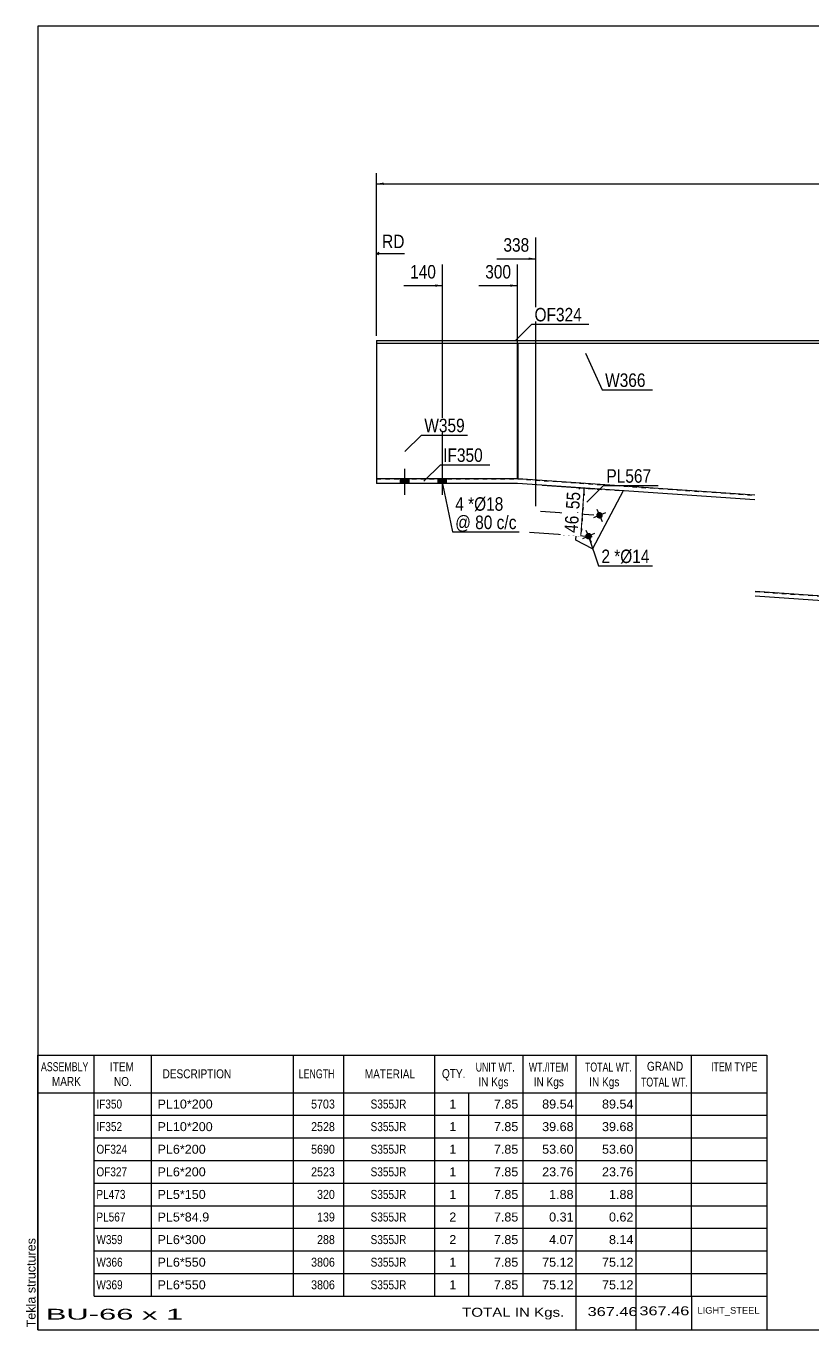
# Model space of a CAD drawing. Header units: millimetres. Extents: x -74 to 328, y -194 to 83.
# Drawn here: x -74.5 to 92.7, y -193.7 to 83.3 of the extents above; entities that cross this region are included whole.
import ezdxf

# ---------------------------------------------------------------- set-up
doc = ezdxf.new("R2010")
doc.units = ezdxf.units.MM
doc.linetypes.add('DXK_LINE_DOT1', pattern=[1.8814, 0.9407, -0.9407])
doc.styles.add('Arial', font='ARIAL.TTF', dxfattribs={"height": 0.2})
doc.styles.add('Arial Narrow', font='ARIALN.TTF', dxfattribs={"height": 0.2})

# ---------------------------------------------------------------- blocks, each defined once
blk = doc.blocks.new('Unknown-629102691-1211')
at = {"color": 5, "linetype": 'Continuous'}
for p, q in [((328.05, 83.31), (-71.95, 83.31)), ((-71.95, 83.31), (-71.95, -193.69)), ((328.05, -193.69), (328.05, 83.31)), ((-71.95, -193.69), (328.05, -193.69))]:
    blk.add_line(p, q, dxfattribs=at)
at = {"color": 174, "linetype": 'Continuous', "style": 'Arial'}
blk.add_text('Tekla structures', height=1.9102, rotation=90, dxfattribs=at).set_placement((-72.45, -193.19))
blk = doc.blocks.new('Part-629102691-1769 - 1232')
at = {"color": 2, "linetype": 'Continuous'}
for p, q in [((42.35, -25.91), (43.12, -14.81)), ((52.38, -15.44), (45.89, -27.77)), ((45.89, -27.77), (42.35, -25.91))]:
    blk.add_line(p, q, dxfattribs=at)
at = {"color": 7, "linetype": 'DXK_LINE_DOT1'}
blk.add_line((43.12, -14.81), (52.38, -15.44), dxfattribs=at)
blk = doc.blocks.new('Bolt-629102691-1308 - 1232')
at = {"linetype": 'Continuous'}
for points in [[(5.1, -13.9), (6.9, -13.9), (6.9, -12.9), (5.1, -12.9)], [(5.1, -13.9), (6.9, -13.9), (6.9, -12.9), (5.1, -12.9)], [(13.1, -13.9), (14.9, -13.9), (14.9, -12.9), (13.1, -12.9)], [(13.1, -13.9), (14.9, -13.9), (14.9, -12.9), (13.1, -12.9)]]:
    blk.add_hatch(color=3, dxfattribs=at).paths.add_polyline_path(points)
at = {"color": 3, "linetype": 'Continuous'}
for p, q in [((6, -16.3), (6, -10.8)), ((6, -16.3), (6, -10.8)), ((14, -16.3), (14, -10.8)), ((14, -16.3), (14, -10.8)), ((5.1, -13.9), (5.1, -12.9)), ((5.1, -13.9), (5.1, -12.9)), ((6.9, -13.9), (6.9, -12.9)), ((6.9, -13.9), (6.9, -12.9)), ((13.1, -13.9), (13.1, -12.9)), ((13.1, -13.9), (13.1, -12.9)), ((14.9, -13.9), (14.9, -12.9)), ((14.9, -13.9), (14.9, -12.9))]:
    blk.add_line(p, q, dxfattribs=at)
blk = doc.blocks.new('Part-629102691-1396 - 1232')
at = {"color": 2, "linetype": 'Continuous'}
for p, q in [((0, 15.9), (0, -12.9)), ((30, 15.9), (30, -12.9))]:
    blk.add_line(p, q, dxfattribs=at)
at = {"color": 7, "linetype": 'DXK_LINE_DOT1'}
for p, q in [((0, 15.9), (30, 15.9)), ((0, -12.9), (30, -12.9))]:
    blk.add_line(p, q, dxfattribs=at)
blk = doc.blocks.new('Bolt-629102691-1771 - 1232')
at = {"linetype": 'Continuous'}
blk.add_hatch(color=3, dxfattribs=at).paths.add_polyline_path([(48.03, -20.37, -1), (46.74, -20.92, -1)])
at = {"color": 3, "linetype": 'Continuous'}
for p, q in [((46.83, -19.36), (47.93, -21.93)), ((48.67, -20.09), (46.1, -21.2))]:
    blk.add_line(p, q, dxfattribs=at)
blk = doc.blocks.new('Part-629102691-1462 - 1232')
at = {"color": 2, "linetype": 'Continuous'}
for p, q in [((30, -12.9), (0, -12.9)), ((0, -12.9), (0, -13.9)), ((80.38, -16.37), (30, -12.9)), ((29.97, -13.9), (0, -13.9)), ((80.38, -17.37), (29.97, -13.9)), ((141.3, -30.13), (169.3, -28.2)), ((169.37, -29.2), (141.3, -31.13)), ((169.3, -28.2), (169.37, -29.2)), ((113.2, -39.1), (80.48, -36.85)), ((113.2, -40.1), (80.48, -37.85)), ((113.2, -39.1), (141.2, -37.17)), ((141.2, -38.18), (113.2, -40.1))]:
    blk.add_line(p, q, dxfattribs=at)
blk = doc.blocks.new('Part-629102691-1506 - 1232')
at = {"color": 2, "linetype": 'Continuous'}
for p, q in [((30, 15.9), (30, -12.9)), ((113.2, 15.9), (113.2, -39.1))]:
    blk.add_line(p, q, dxfattribs=at)
at = {"color": 7, "linetype": 'DXK_LINE_DOT1'}
for p, q in [((30, 15.9), (80.38, 15.9)), ((80.48, 15.9), (113.2, 15.9)), ((30, -12.9), (80.38, -16.37)), ((80.48, -36.85), (113.2, -39.1))]:
    blk.add_line(p, q, dxfattribs=at)
blk = doc.blocks.new('Part-629102691-1550 - 1232')
at = {"color": 2, "linetype": 'Continuous'}
for p, q in [((0, 16.5), (0, 15.9)), ((0, 16.5), (80.38, 16.5)), ((0, 15.9), (80.38, 15.9)), ((80.48, 16.5), (141.2, 16.5)), ((80.48, 15.9), (141.2, 15.9)), ((141.3, 16.5), (169.3, 16.5)), ((141.3, 15.9), (169.3, 15.9)), ((169.3, 16.5), (169.3, 15.9))]:
    blk.add_line(p, q, dxfattribs=at)
blk = doc.blocks.new('Bolt-629102691-1772 - 1232')
at = {"linetype": 'Continuous'}
blk.add_hatch(color=3, dxfattribs=at).paths.add_polyline_path([(45.7, -24.79, -1), (44.41, -25.35, -1)])
at = {"color": 3, "linetype": 'Continuous'}
for p, q in [((46.34, -24.52), (43.77, -25.62)), ((44.5, -23.78), (45.61, -26.36))]:
    blk.add_line(p, q, dxfattribs=at)
blk = doc.blocks.new('StraightDimension-629102691-1585 - 1232')
at = {"linetype": 'Continuous'}
for points in [[(43.78, -16.35), (44.14, -14.88), (44.28, -16.39)], [(44.11, -18.92), (43.76, -20.39), (43.61, -18.88)]]:
    blk.add_hatch(color=7, dxfattribs=at).paths.add_polyline_path(points)
at = {"color": 7, "linetype": 'Continuous'}
for p, q in [((35.19, -14.26), (46.53, -15.04)), ((43.76, -20.39), (44.14, -14.88)), ((34.81, -19.78), (46.15, -20.56))]:
    blk.add_line(p, q, dxfattribs=at)
at = {"color": 0}
blk.add_wipeout([(43.96, -15.2), (39.77, -14.91), (39.44, -19.76), (43.63, -20.05)], dxfattribs=at)
at = {"color": 3, "style": 'Arial Narrow'}
blk.add_text('55', height=2.863, rotation=86.064, dxfattribs=at).set_placement((43.07, -19.41))
blk = doc.blocks.new('StraightDimension-629102691-1741 - 1232')
at = {"linetype": 'Continuous'}
blk.add_hatch(color=7, dxfattribs=at).paths.add_polyline_path([(28.46, 28.42), (29.96, 28.17), (28.46, 27.92)])
at = {"color": 7, "linetype": 'Continuous'}
for p, q in [((29.96, -12.9), (29.96, 32.67)), ((21.72, 28.17), (29.96, 28.17))]:
    blk.add_line(p, q, dxfattribs=at)
at = {"color": 0}
blk.add_wipeout([(29.18, 29.07), (29.18, 33.27), (22.5, 33.27), (22.5, 29.07)], dxfattribs=at)
at = {"color": 3, "style": 'Arial Narrow'}
blk.add_text('300', height=2.863, dxfattribs=at).set_placement((23.1, 29.67))
blk = doc.blocks.new('StraightDimension-629102691-1584 - 1232')
at = {"linetype": 'Continuous'}
for points in [[(43.41, -21.87), (43.76, -20.39), (43.9, -21.91)], [(43.8, -23.48), (43.44, -24.96), (43.3, -23.44)]]:
    blk.add_hatch(color=7, dxfattribs=at).paths.add_polyline_path(points)
at = {"color": 7, "linetype": 'Continuous'}
for p, q in [((34.81, -19.78), (46.15, -20.56)), ((43.44, -24.96), (43.76, -20.39)), ((32.49, -24.2), (45.84, -25.12))]:
    blk.add_line(p, q, dxfattribs=at)
at = {"color": 0}
blk.add_wipeout([(43.62, -20.24), (39.43, -19.96), (39.09, -24.8), (43.28, -25.09)], dxfattribs=at)
at = {"color": 3, "style": 'Arial Narrow'}
blk.add_text('46', height=2.863, rotation=86.064, dxfattribs=at).set_placement((42.73, -24.45))
blk = doc.blocks.new('StraightDimension-629102691-1590 - 1232')
at = {"linetype": 'Continuous'}
for points in [[(1.5, 49.55), (0, 49.8), (1.5, 50.05)], [(291.44, 50.05), (292.94, 49.8), (291.44, 49.55)]]:
    blk.add_hatch(color=7, dxfattribs=at).paths.add_polyline_path(points)
at = {"color": 7, "linetype": 'Continuous'}
for p, q in [((0, 17.5), (0, 52.05)), ((292.94, 2.51), (292.94, 52.05)), ((0, 49.8), (292.94, 49.8))]:
    blk.add_line(p, q, dxfattribs=at)
at = {"color": 0}
blk.add_wipeout([(150.73, 49.95), (150.73, 54.15), (142.21, 54.15), (142.21, 49.95)], dxfattribs=at)
at = {"color": 3, "style": 'Arial Narrow'}
blk.add_text('8373', height=2.863, dxfattribs=at).set_placement((142.81, 50.55))
blk = doc.blocks.new('StraightDimension-629102691-1734 - 1232')
at = {"linetype": 'Continuous'}
blk.add_hatch(color=7, dxfattribs=at).paths.add_polyline_path([(32.32, 34.12), (33.82, 33.87), (32.32, 33.62)])
at = {"color": 7, "linetype": 'Continuous'}
for p, q in [((33.82, -18.71), (33.82, 38.37)), ((25.58, 33.87), (33.82, 33.87))]:
    blk.add_line(p, q, dxfattribs=at)
at = {"color": 0}
blk.add_wipeout([(33.04, 34.77), (33.04, 38.97), (26.36, 38.97), (26.36, 34.77)], dxfattribs=at)
at = {"color": 3, "style": 'Arial Narrow'}
blk.add_text('338', height=2.863, dxfattribs=at).set_placement((26.96, 35.37))
blk = doc.blocks.new('StraightDimension-629102691-1756 - 1232')
at = {"linetype": 'Continuous'}
blk.add_hatch(color=7, dxfattribs=at).paths.add_polyline_path([(12.5, 28.42), (14, 28.17), (12.5, 27.92)])
at = {"color": 7, "linetype": 'Continuous'}
for p, q in [((14, -10.7), (14, 32.67)), ((5.77, 28.17), (14, 28.17))]:
    blk.add_line(p, q, dxfattribs=at)
at = {"color": 0, "linetype": 'Continuous'}
blk.add_wipeout([(6.53, 35.52), (6.53, 39.72), (0.59, 39.72), (0.59, 35.52)], dxfattribs=at)
at = {"color": 7, "linetype": 'Continuous'}
for p, q in [((0, 17.5), (0, 39.42)), ((0.5, 35.17), (0, 34.92)), ((0.5, 34.67), (0, 34.92)), ((5.93, 34.92), (0, 34.92))]:
    blk.add_line(p, q, dxfattribs=at)
at = {"color": 3, "linetype": 'Continuous', "style": 'Arial Narrow'}
blk.add_text('RD', height=2.863, dxfattribs=at).set_placement((1.19, 36.12))
at = {"color": 0}
blk.add_wipeout([(13.22, 29.07), (13.22, 33.27), (6.54, 33.27), (6.54, 29.07)], dxfattribs=at)
at = {"color": 3, "style": 'Arial Narrow'}
blk.add_text('140', height=2.863, dxfattribs=at).set_placement((7.14, 29.67))
blk = doc.blocks.new('CBS_BOM-629102691-2067')
at = {"color": 7, "linetype": 'Continuous'}
for p, q in [((-71.98, -143.33), (-71.98, -135.33)), ((-71.97, -135.33), (82.94, -135.33)), ((-59.98, -143.33), (-59.98, -135.33)), ((-47.79, -143.33), (-47.79, -135.33)), ((-17.62, -143.33), (-17.62, -135.33)), ((-6.94, -143.33), (-6.94, -135.33)), ((12.37, -143.33), (12.37, -135.33)), ((31.17, -143.33), (31.17, -135.33)), ((42.39, -143.33), (42.39, -135.33)), ((55.17, -143.33), (55.17, -135.33)), ((66.92, -143.33), (66.92, -135.33)), ((82.95, -135.33), (82.94, -143.32)), ((-71.98, -143.33), (82.95, -143.33)), ((-71.98, -148.13), (-71.98, -143.33)), ((-59.98, -148.13), (-59.98, -143.33)), ((-47.79, -148.13), (-47.79, -143.33)), ((-17.62, -148.13), (-17.62, -143.33)), ((-6.94, -148.13), (-6.94, -143.33)), ((12.37, -148.13), (12.37, -143.33)), ((19.64, -148.13), (19.64, -143.33)), ((31.17, -148.13), (31.17, -143.33)), ((42.39, -148.13), (42.39, -143.33)), ((55.17, -148.13), (55.17, -143.33)), ((66.94, -148.13), (66.94, -143.33)), ((82.95, -143.33), (82.95, -148.13)), ((-71.98, -152.93), (-71.98, -148.13)), ((-59.98, -148.13), (82.94, -148.13)), ((-59.98, -152.93), (-59.98, -148.13)), ((-47.79, -152.93), (-47.79, -148.13)), ((-17.62, -152.93), (-17.62, -148.13)), ((-6.94, -152.93), (-6.94, -148.13)), ((12.37, -152.93), (12.37, -148.13)), ((19.64, -152.93), (19.64, -148.13)), ((31.17, -152.93), (31.17, -148.13)), ((42.39, -152.93), (42.39, -148.13)), ((55.17, -152.93), (55.17, -148.13)), ((66.94, -152.93), (66.94, -148.13)), ((82.95, -148.13), (82.95, -152.93)), ((-71.98, -157.73), (-71.98, -152.93)), ((-59.98, -152.93), (82.94, -152.93)), ((-59.98, -157.73), (-59.98, -152.93)), ((-47.79, -157.73), (-47.79, -152.93)), ((-17.62, -157.73), (-17.62, -152.93)), ((-6.94, -157.73), (-6.94, -152.93)), ((12.37, -157.73), (12.37, -152.93)), ((19.64, -157.73), (19.64, -152.93)), ((31.17, -157.73), (31.17, -152.93)), ((42.39, -157.73), (42.39, -152.93)), ((55.17, -157.73), (55.17, -152.93)), ((66.94, -157.73), (66.94, -152.93)), ((82.95, -152.93), (82.95, -157.73)), ((-71.98, -162.53), (-71.98, -157.73)), ((-59.98, -157.73), (82.94, -157.73)), ((-59.98, -162.53), (-59.98, -157.73)), ((-47.79, -162.53), (-47.79, -157.73)), ((-17.62, -162.53), (-17.62, -157.73)), ((-6.94, -162.53), (-6.94, -157.73)), ((12.37, -162.53), (12.37, -157.73)), ((19.64, -162.53), (19.64, -157.73)), ((31.17, -162.53), (31.17, -157.73)), ((42.39, -162.53), (42.39, -157.73)), ((55.17, -162.53), (55.17, -157.73)), ((66.94, -162.53), (66.94, -157.73)), ((82.95, -157.73), (82.95, -162.53)), ((-71.98, -167.33), (-71.98, -162.53)), ((-59.98, -162.53), (82.94, -162.53)), ((-59.98, -167.33), (-59.98, -162.53)), ((-47.79, -167.33), (-47.79, -162.53)), ((-17.62, -167.33), (-17.62, -162.53)), ((-6.94, -167.33), (-6.94, -162.53)), ((12.37, -167.33), (12.37, -162.53)), ((19.64, -167.33), (19.64, -162.53)), ((31.17, -167.33), (31.17, -162.53)), ((42.39, -167.33), (42.39, -162.53)), ((55.17, -167.33), (55.17, -162.53)), ((66.94, -167.33), (66.94, -162.53)), ((82.95, -162.53), (82.95, -167.33)), ((-71.98, -172.13), (-71.98, -167.33)), ((-59.98, -167.33), (82.94, -167.33)), ((-59.98, -172.13), (-59.98, -167.33)), ((-47.79, -172.13), (-47.79, -167.33)), ((-17.62, -172.13), (-17.62, -167.33)), ((-6.94, -172.13), (-6.94, -167.33)), ((12.37, -172.13), (12.37, -167.33)), ((19.64, -172.13), (19.64, -167.33)), ((31.17, -172.13), (31.17, -167.33)), ((42.39, -172.13), (42.39, -167.33)), ((55.17, -172.13), (55.17, -167.33)), ((66.94, -172.13), (66.94, -167.33)), ((82.95, -167.33), (82.95, -172.13)), ((-71.98, -176.93), (-71.98, -172.13)), ((-59.98, -172.13), (82.94, -172.13)), ((-59.98, -176.93), (-59.98, -172.13)), ((-47.79, -176.93), (-47.79, -172.13)), ((-17.62, -176.93), (-17.62, -172.13)), ((-6.94, -176.93), (-6.94, -172.13)), ((12.37, -176.93), (12.37, -172.13)), ((19.64, -176.93), (19.64, -172.13)), ((31.17, -176.93), (31.17, -172.13)), ((42.39, -176.93), (42.39, -172.13)), ((55.17, -176.93), (55.17, -172.13)), ((66.94, -176.93), (66.94, -172.13)), ((82.95, -172.13), (82.95, -176.93)), ((-71.98, -181.73), (-71.98, -176.93)), ((-59.98, -176.93), (82.94, -176.93)), ((-59.98, -181.73), (-59.98, -176.93)), ((-47.79, -181.73), (-47.79, -176.93)), ((-17.62, -181.73), (-17.62, -176.93)), ((-6.94, -181.73), (-6.94, -176.93)), ((12.37, -181.73), (12.37, -176.93)), ((19.64, -181.73), (19.64, -176.93)), ((31.17, -181.73), (31.17, -176.93)), ((42.39, -181.73), (42.39, -176.93)), ((55.17, -181.73), (55.17, -176.93)), ((66.94, -181.73), (66.94, -176.93)), ((82.95, -176.93), (82.95, -181.73)), ((-71.98, -186.53), (-71.98, -181.73)), ((-59.98, -181.73), (82.94, -181.73)), ((-59.98, -186.53), (-59.98, -181.73)), ((-47.79, -186.53), (-47.79, -181.73)), ((-17.62, -186.53), (-17.62, -181.73)), ((-6.94, -186.53), (-6.94, -181.73)), ((12.37, -186.53), (12.37, -181.73)), ((19.64, -186.53), (19.64, -181.73)), ((31.17, -186.53), (31.17, -181.73)), ((42.39, -186.53), (42.39, -181.73)), ((55.17, -186.53), (55.17, -181.73)), ((66.94, -186.53), (66.94, -181.73)), ((82.95, -181.73), (82.95, -186.53)), ((-71.98, -193.73), (-71.98, -186.55)), ((-59.98, -186.53), (82.94, -186.53)), ((42.39, -193.73), (42.39, -186.55)), ((55.17, -193.73), (55.17, -186.55)), ((66.98, -193.73), (66.98, -186.55)), ((82.95, -186.53), (82.95, -193.73)), ((-71.98, -193.73), (82.95, -193.73))]:
    blk.add_line(p, q, dxfattribs=at)
at = {"color": 3, "linetype": 'Continuous', "style": 'Arial'}
for s, height, width, p in [('ASSEMBLY', 1.91, 0.7, (-71.3, -138.75)), ('ITEM', 1.91, 0.8, (-56.65, -138.75)), ('DESCRIPTION', 1.9102, 0.8, (-45.46, -140.26)), ('LENGTH', 1.91, 0.7, (-16.52, -140.26)), ('MATERIAL', 1.91, 0.8, (-2.49, -140.3)), ('QTY.', 1.91, 0.8, (13.9, -140.23)), ('UNIT WT.', 1.91, 0.7, (21.06, -138.83)), ('WT./ITEM', 1.91, 0.7, (32.36, -138.83)), ('TOTAL WT.', 1.91, 0.7, (44.29, -138.83)), ('GRAND', 1.91, 0.8, (57.45, -138.67)), ('ITEM TYPE', 1.91, 0.7, (71.08, -138.75)), ('MARK', 1.91, 0.8, (-68.98, -141.89)), ('NO.', 1.91, 0.8, (-55.79, -141.89)), ('IN Kgs', 1.91, 0.8, (21.64, -141.97)), ('IN Kgs', 1.91, 0.8, (33.4, -141.97)), ('IN Kgs', 1.91, 0.8, (45.19, -141.97)), ('TOTAL WT.', 1.91, 0.7, (56.19, -142.01))]:
    blk.add_text(s, height=height, dxfattribs=dict(at, width=width)).set_placement(p)
at = {"color": 7, "linetype": 'Continuous', "style": 'Arial'}
for s, width, p in [('IF350', 0.8, (-59.52, -146.69)), ('5703', 0.85, (-13.9, -146.69)), ('S355JR', 0.8, (-1.26, -146.69)), ('IF352', 0.8, (-59.52, -151.49)), ('2528', 0.85, (-13.9, -151.49)), ('S355JR', 0.8, (-1.26, -151.49)), ('OF324', 0.8, (-59.52, -156.29)), ('5690', 0.85, (-13.9, -156.29)), ('S355JR', 0.8, (-1.26, -156.29)), ('OF327', 0.8, (-59.52, -161.09)), ('2523', 0.85, (-13.9, -161.09)), ('S355JR', 0.8, (-1.26, -161.09)), ('PL473', 0.8, (-59.52, -165.89)), ('320', 0.85, (-12.64, -165.89)), ('S355JR', 0.8, (-1.26, -165.89)), ('PL567', 0.8, (-59.52, -170.69)), ('139', 0.85, (-12.64, -170.69)), ('S355JR', 0.8, (-1.26, -170.69)), ('W359', 0.8, (-59.52, -175.49)), ('288', 0.85, (-12.64, -175.49)), ('S355JR', 0.8, (-1.26, -175.49)), ('W366', 0.8, (-59.52, -180.29)), ('3806', 0.85, (-13.9, -180.29)), ('S355JR', 0.8, (-1.26, -180.29)), ('W369', 0.8, (-59.52, -185.09)), ('3806', 0.85, (-13.9, -185.09)), ('S355JR', 0.8, (-1.26, -185.09))]:
    blk.add_text(s, height=1.91, dxfattribs=dict(at, width=width)).set_placement(p)
for s, p in [('PL10*200', (-46.53, -146.69)), ('1', (15.46, -146.69)), ('7.85', (24.93, -146.69)), ('89.54', (35.19, -146.69)), ('89.54', (47.91, -146.69)), ('PL10*200', (-46.53, -151.49)), ('1', (15.46, -151.49)), ('7.85', (24.93, -151.49)), ('39.68', (35.19, -151.49)), ('39.68', (47.91, -151.49)), ('PL6*200', (-46.53, -156.29)), ('1', (15.46, -156.29)), ('7.85', (24.93, -156.29)), ('53.60', (35.19, -156.29)), ('53.60', (47.91, -156.29)), ('PL6*200', (-46.53, -161.09)), ('1', (15.46, -161.09)), ('7.85', (24.93, -161.09)), ('23.76', (35.19, -161.09)), ('23.76', (47.91, -161.09)), ('PL5*150', (-46.53, -165.89)), ('1', (15.46, -165.89)), ('7.85', (24.93, -165.89)), ('1.88', (36.67, -165.89)), ('1.88', (49.39, -165.89)), ('PL5*84.9', (-46.53, -170.69)), ('2', (15.46, -170.69)), ('7.85', (24.93, -170.69)), ('0.31', (36.67, -170.69)), ('0.62', (49.39, -170.69)), ('PL6*300', (-46.53, -175.49)), ('2', (15.46, -175.49)), ('7.85', (24.93, -175.49)), ('4.07', (36.67, -175.49)), ('8.14', (49.39, -175.49)), ('PL6*550', (-46.53, -180.29)), ('1', (15.46, -180.29)), ('7.85', (24.93, -180.29)), ('75.12', (35.19, -180.29)), ('75.12', (47.91, -180.29)), ('PL6*550', (-46.53, -185.09)), ('1', (15.46, -185.09)), ('7.85', (24.93, -185.09)), ('75.12', (35.19, -185.09)), ('75.12', (47.91, -185.09))]:
    blk.add_text(s, height=1.91, dxfattribs=at).set_placement(p)
at = {"color": 6, "linetype": 'Continuous', "style": 'Arial'}
for s, height, width, p in [('BU-66 x 1', 2.292, 2.05, (-70.26, -191.53)), ('TOTAL IN Kgs.', 1.9102, 1.2, (18.18, -190.93)), ('367.46', 1.91, 1.3, (44.84, -190.78)), ('367.46', 1.91, 1.3, (55.85, -190.62))]:
    blk.add_text(s, height=height, dxfattribs=dict(at, width=width)).set_placement(p)
blk.add_text('LIGHT_STEEL', height=1.4135, dxfattribs=at).set_placement((68.2, -190.27))
blk = doc.blocks.new('Mark-629102691-1304 - 1232')
at = {"color": 0}
blk.add_wipeout([(18.55, -19.67), (18.55, -16.67), (16.72, -16.67), (16.72, -19.67)], dxfattribs=at)
blk.add_wipeout([(18.55, -19.67), (18.55, -16.67), (16.72, -16.67), (16.72, -19.67)], dxfattribs=at)
blk.add_wipeout([(20.73, -19.67), (20.73, -16.67), (19.45, -16.67), (19.45, -19.67)], dxfattribs=at)
blk.add_wipeout([(20.73, -19.67), (20.73, -16.67), (19.45, -16.67), (19.45, -19.67)], dxfattribs=at)
blk.add_wipeout([(26.94, -19.67), (26.94, -16.67), (20.73, -16.67), (20.73, -19.67)], dxfattribs=at)
blk.add_wipeout([(26.94, -19.67), (26.94, -16.67), (20.73, -16.67), (20.73, -19.67)], dxfattribs=at)
at = {"color": 3, "style": 'Arial Narrow'}
blk.add_text('*', height=2.86, dxfattribs=at).set_placement((19.45, -19.67))
at = {"color": 0}
blk.add_wipeout([(29.74, -23.57), (29.74, -20.57), (16.72, -20.57), (16.72, -23.57)], dxfattribs=at)
blk.add_wipeout([(29.74, -23.57), (29.74, -20.57), (16.72, -20.57), (16.72, -23.57)], dxfattribs=at)
at = {"color": 7, "linetype": 'Continuous'}
for p, q in [((14, -13.95), (16.12, -24.17)), ((16.12, -24.17), (30.34, -24.17))]:
    blk.add_line(p, q, dxfattribs=at)
at = {"color": 3, "style": 'Arial Narrow'}
for s, height, p in [('4', 2.86, (16.72, -19.67)), ('Ø18', 2.863, (20.73, -19.67)), ('@ 80 c/', 2.863, (16.72, -23.57)), ('c', 2.86, (28.1, -23.57))]:
    blk.add_text(s, height=height, dxfattribs=at).set_placement(p)
blk = doc.blocks.new('Mark-629102691-1392 - 1232')
at = {"color": 0}
blk.add_wipeout([(18.75, -2.98), (18.75, 0.02), (10.16, 0.02), (10.16, -2.98)], dxfattribs=at)
blk.add_wipeout([(18.75, -2.98), (18.75, 0.02), (10.16, 0.02), (10.16, -2.98)], dxfattribs=at)
at = {"color": 7, "linetype": 'Continuous'}
for p, q in [((6.03, -7.11), (9.56, -3.58)), ((9.56, -3.58), (19.35, -3.58))]:
    blk.add_line(p, q, dxfattribs=at)
at = {"color": 3, "style": 'Arial Narrow'}
blk.add_text('W359', height=2.863, dxfattribs=at).set_placement((10.16, -2.98))
blk = doc.blocks.new('Mark-629102691-1458 - 1232')
at = {"color": 0}
blk.add_wipeout([(22.57, -9.29), (22.57, -6.29), (14.17, -6.29), (14.17, -9.29)], dxfattribs=at)
blk.add_wipeout([(22.57, -9.29), (22.57, -6.29), (14.17, -6.29), (14.17, -9.29)], dxfattribs=at)
at = {"color": 7, "linetype": 'Continuous'}
for p, q in [((10.03, -13.42), (13.57, -9.89)), ((13.57, -9.89), (24.07, -9.89))]:
    blk.add_line(p, q, dxfattribs=at)
at = {"color": 3, "style": 'Arial Narrow'}
blk.add_text('IF350', height=2.863, dxfattribs=at).set_placement((14.17, -9.29))
blk = doc.blocks.new('Mark-629102691-1502 - 1232')
at = {"color": 0}
blk.add_wipeout([(57.15, 6.64), (57.15, 9.64), (48.57, 9.64), (48.57, 6.64)], dxfattribs=at)
blk.add_wipeout([(57.15, 6.64), (57.15, 9.64), (48.57, 9.64), (48.57, 6.64)], dxfattribs=at)
at = {"color": 7, "linetype": 'Continuous'}
for p, q in [((44.43, 13.78), (47.97, 6.04)), ((47.97, 6.04), (58.65, 6.04))]:
    blk.add_line(p, q, dxfattribs=at)
at = {"color": 3, "style": 'Arial Narrow'}
blk.add_text('W366', height=2.863, dxfattribs=at).set_placement((48.57, 6.64))
blk = doc.blocks.new('Mark-629102691-1546 - 1232')
at = {"color": 0}
blk.add_wipeout([(43.62, 20.56), (43.62, 23.56), (33.57, 23.56), (33.57, 20.56)], dxfattribs=at)
blk.add_wipeout([(43.62, 20.56), (43.62, 23.56), (33.57, 23.56), (33.57, 20.56)], dxfattribs=at)
at = {"color": 7, "linetype": 'Continuous'}
for p, q in [((29.43, 16.43), (32.97, 19.96)), ((32.97, 19.96), (45.12, 19.96))]:
    blk.add_line(p, q, dxfattribs=at)
at = {"color": 3, "style": 'Arial Narrow'}
blk.add_text('OF324', height=2.863, dxfattribs=at).set_placement((33.57, 20.56))
blk = doc.blocks.new('Mark-629102691-1780 - 1232')
at = {"color": 0}
blk.add_wipeout([(58.35, -13.72), (58.35, -10.72), (48.85, -10.72), (48.85, -13.72)], dxfattribs=at)
blk.add_wipeout([(58.35, -13.72), (58.35, -10.72), (48.85, -10.72), (48.85, -13.72)], dxfattribs=at)
at = {"color": 7, "linetype": 'Continuous'}
for p, q in [((44.71, -17.85), (48.25, -14.32)), ((48.25, -14.32), (59.85, -14.32))]:
    blk.add_line(p, q, dxfattribs=at)
at = {"color": 3, "style": 'Arial Narrow'}
blk.add_text('PL567', height=2.863, dxfattribs=at).set_placement((48.85, -13.72))
blk = doc.blocks.new('MarkSet-629102691-1788 - 1232')
at = {"color": 0}
blk.add_wipeout([(49.6, -30.79), (49.6, -27.79), (47.78, -27.79), (47.78, -30.79)], dxfattribs=at)
blk.add_wipeout([(49.6, -30.79), (49.6, -27.79), (47.78, -27.79), (47.78, -30.79)], dxfattribs=at)
at = {"color": 7, "linetype": 'Continuous'}
blk.add_line((45.05, -25.07), (47.18, -31.39), dxfattribs=at)
at = {"color": 0}
blk.add_wipeout([(51.78, -30.79), (51.78, -27.79), (50.5, -27.79), (50.5, -30.79)], dxfattribs=at)
blk.add_wipeout([(51.78, -30.79), (51.78, -27.79), (50.5, -27.79), (50.5, -30.79)], dxfattribs=at)
at = {"color": 3, "style": 'Arial Narrow'}
blk.add_text('2', height=2.86, dxfattribs=at).set_placement((47.78, -30.79))
at = {"color": 0}
blk.add_wipeout([(58, -30.79), (58, -27.79), (51.78, -27.79), (51.78, -30.79)], dxfattribs=at)
blk.add_wipeout([(58, -30.79), (58, -27.79), (51.78, -27.79), (51.78, -30.79)], dxfattribs=at)
at = {"color": 7, "linetype": 'Continuous'}
blk.add_line((47.18, -31.39), (58.6, -31.39), dxfattribs=at)
at = {"color": 3, "style": 'Arial Narrow'}
for s, height, p in [('*', 2.86, (50.5, -30.79)), ('Ø14', 2.863, (51.78, -30.79))]:
    blk.add_text(s, height=height, dxfattribs=at).set_placement(p)

msp = doc.modelspace()

# ---------------------------------------------------------------- block references
for name in ['Unknown-629102691-1211', 'Part-629102691-1550 - 1232', 'Part-629102691-1396 - 1232', 'Part-629102691-1506 - 1232', 'Bolt-629102691-1308 - 1232', 'Part-629102691-1462 - 1232', 'Part-629102691-1769 - 1232', 'Bolt-629102691-1771 - 1232', 'Bolt-629102691-1772 - 1232', 'CBS_BOM-629102691-2067']:
    msp.add_blockref(name, (0, 0))

# ---------------------------------------------------------------- next in the draw order: block references
for name in ['StraightDimension-629102691-1741 - 1232', 'StraightDimension-629102691-1585 - 1232']:
    msp.add_blockref(name, (0, 0))

# ---------------------------------------------------------------- next in the draw order: block references
for name in ['StraightDimension-629102691-1590 - 1232', 'Mark-629102691-1780 - 1232', 'StraightDimension-629102691-1584 - 1232']:
    msp.add_blockref(name, (0, 0))

# ---------------------------------------------------------------- next in the draw order: block references
for name in ['StraightDimension-629102691-1756 - 1232', 'StraightDimension-629102691-1734 - 1232', 'Mark-629102691-1502 - 1232', 'MarkSet-629102691-1788 - 1232']:
    msp.add_blockref(name, (0, 0))

# ---------------------------------------------------------------- next in the draw order: block references
for name in ['Mark-629102691-1546 - 1232', 'Mark-629102691-1392 - 1232', 'Mark-629102691-1304 - 1232']:
    msp.add_blockref(name, (0, 0))

# ---------------------------------------------------------------- next in the draw order: block references
msp.add_blockref('Mark-629102691-1458 - 1232', (0, 0))

doc.saveas('drawing.dxf')
